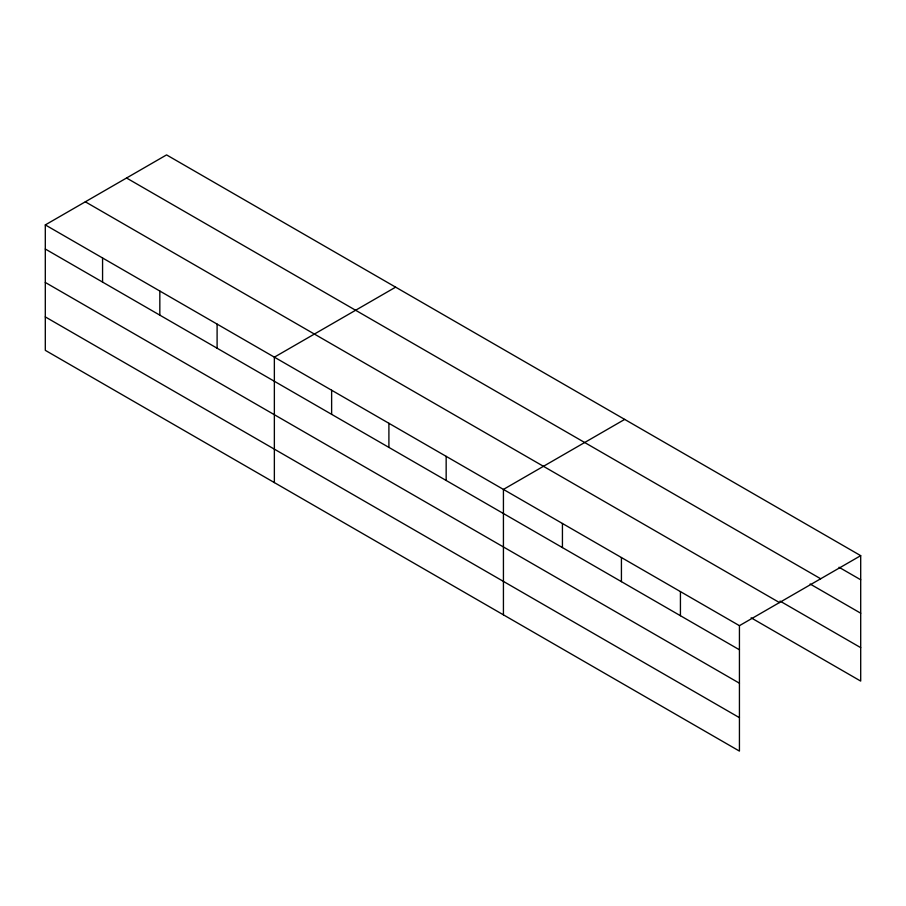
<?xml version="1.0" encoding="UTF-8"?>
<svg xmlns="http://www.w3.org/2000/svg" width="906" height="906" viewBox="0 0 906 906"><rect width="100%" height="100%" fill="white"/><g stroke="black" fill="none" stroke-linecap="round" stroke-linejoin="round"><path stroke-width="1.36" d="M45.3 224.915L739.432 625.672L739.432 751.097L45.3 350.339L45.3 224.915L166.568 154.903L860.7 555.661L860.7 681.086L751.131 617.824M395.628 287.157L274.359 357.168L274.359 482.592M624.698 419.399L503.43 489.421L503.43 614.834M739.432 625.672L860.7 555.661M839.024 567.258L860.7 579.772M126.546 178.006L820.677 578.764M810.123 584.008L860.7 613.203M780.021 601.074L860.7 647.643M85.323 201.811L779.454 602.569M45.3 249.025L739.432 649.783M45.3 282.457L739.432 683.215M45.3 316.907L739.432 717.665M680.429 591.607L680.429 615.718M621.425 557.541L621.425 581.652M562.433 523.475L562.433 547.586M446.16 456.352L446.16 480.463M388.901 423.295L388.901 447.405M331.63 390.226L331.63 414.336M217.1 324.11L217.1 348.221M159.83 291.041L159.83 315.152M102.571 257.984L102.571 282.094"/></g></svg>
